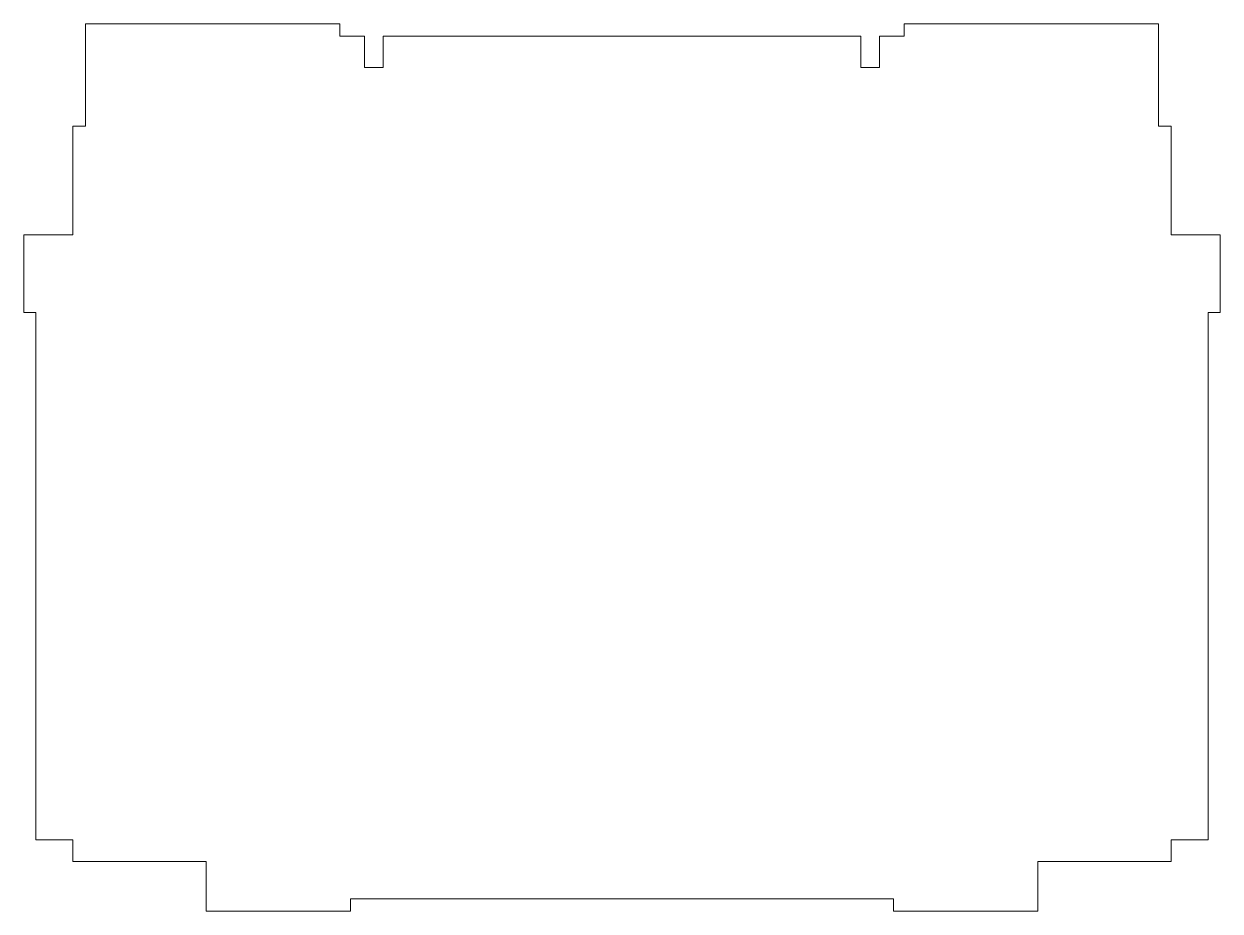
# Model space of a CAD drawing. Header units: millimetres. Extents: x -218 to 168, y -155 to 131.
import ezdxf

# ---------------------------------------------------------------- set-up
doc = ezdxf.new("R2010")
doc.units = ezdxf.units.MM
doc.header["$MEASUREMENT"] = 0
doc.layers.add('Ebene 1', color=7, linetype='Continuous')

msp = doc.modelspace()

# ---------------------------------------------------------------- linework, layer by layer
at = {"layer": 'Ebene 1', "color": 250, "lineweight": 20}
msp.add_open_spline([(-101.9717, 127.0104), (-101.9717, 127.0104), (52.0283, 127.0104), (52.0283, 127.0104), (52.0283, 127.0104), (52.0283, 127.0104), (52.0283, 117.0104), (52.0283, 117.0104), (52.0283, 117.0104), (52.0283, 117.0104), (58.0283, 117.0104), (58.0283, 117.0104), (58.0283, 117.0104), (58.0283, 117.0104), (58.0283, 127.0104), (58.0283, 127.0104), (58.0283, 127.0104), (58.0283, 127.0104), (66.0283, 127.0104), (66.0283, 127.0104), (66.0283, 127.0104), (66.0283, 127.0104), (66.0283, 131.0104), (66.0283, 131.0104), (66.0283, 131.0104), (66.0283, 131.0104), (148.0283, 131.0104), (148.0283, 131.0104), (148.0283, 131.0104), (148.0283, 131.0104), (148.0284, 127.0104), (148.0284, 127.0104), (148.0284, 127.0104), (148.0284, 127.0104), (148.0284, 107.0104), (148.0284, 107.0104), (148.0284, 107.0104), (148.0284, 107.0104), (148.0284, 98.0104), (148.0284, 98.0104), (148.0284, 98.0104), (148.0284, 98.0104), (152.0284, 98.0104), (152.0284, 98.0104), (152.0284, 98.0104), (152.0284, 98.0104), (152.0284, 63.0104), (152.0284, 63.0104), (152.0284, 63.0104), (152.0284, 63.0104), (167.8284, 63.0104), (167.8284, 63.0104), (167.8284, 63.0104), (167.8284, 63.0104), (167.8284, 45.0104), (167.8284, 45.0104), (167.8284, 45.0104), (167.8284, 45.0104), (167.8284, 41.0104), (167.8284, 41.0104), (167.8284, 41.0104), (167.8284, 41.0104), (167.8284, 38.0104), (167.8284, 38.0104), (167.8284, 38.0104), (167.8284, 38.0104), (164.0284, 38.0104), (164.0284, 38.0104), (164.0284, 38.0104), (164.0284, 38.0104), (164.0284, -124.9896), (164.0284, -124.9896), (164.0284, -124.9896), (164.0284, -124.9896), (164.0284, -127.9896), (164.0284, -127.9896), (164.0284, -127.9896), (164.0284, -127.9896), (164.0284, -131.9896), (164.0284, -131.9896), (164.0284, -131.9896), (164.0284, -131.9896), (152.0284, -131.9896), (152.0284, -131.9896), (152.0284, -131.9896), (152.0284, -131.9896), (152.0284, -134.9896), (152.0284, -134.9896), (152.0284, -134.9896), (152.0284, -134.9896), (152.0284, -138.9896), (152.0284, -138.9896), (152.0284, -138.9896), (152.0284, -138.9896), (109.0284, -138.9896), (109.0284, -138.9896), (109.0284, -138.9896), (109.0284, -138.9896), (109.0284, -151.9896), (109.0284, -151.9896), (109.0284, -151.9896), (109.0284, -151.9896), (109.0284, -154.9896), (109.0284, -154.9896), (109.0284, -154.9896), (109.0284, -154.9896), (62.5284, -154.9896), (62.5284, -154.9896), (62.5284, -154.9896), (62.5284, -154.9896), (62.5284, -151.9896), (62.5284, -151.9896), (62.5284, -151.9896), (62.5284, -151.9896), (62.5284, -150.9896), (62.5284, -150.9896), (62.5284, -150.9896), (62.5284, -150.9896), (-112.4716, -150.9896), (-112.4716, -150.9896), (-112.4716, -150.9896), (-112.4716, -150.9896), (-112.4716, -151.9896), (-112.4716, -151.9896), (-112.4716, -151.9896), (-112.4716, -151.9896), (-112.4716, -154.9896), (-112.4716, -154.9896), (-112.4716, -154.9896), (-112.4716, -154.9896), (-158.9716, -154.9896), (-158.9716, -154.9896), (-158.9716, -154.9896), (-158.9716, -154.9896), (-158.9716, -151.9896), (-158.9716, -151.9896), (-158.9716, -151.9896), (-158.9716, -151.9896), (-158.9716, -138.9896), (-158.9716, -138.9896), (-158.9716, -138.9896), (-158.9716, -138.9896), (-201.9717, -138.9896), (-201.9717, -138.9896), (-201.9717, -138.9896), (-201.9717, -138.9896), (-201.9717, -134.9896), (-201.9717, -134.9896), (-201.9717, -134.9896), (-201.9717, -134.9896), (-201.9717, -131.9896), (-201.9717, -131.9896), (-201.9717, -131.9896), (-201.9717, -131.9896), (-213.9717, -131.9896), (-213.9717, -131.9896), (-213.9717, -131.9896), (-213.9717, -131.9896), (-213.9717, -127.9896), (-213.9717, -127.9896), (-213.9717, -127.9896), (-213.9717, -127.9896), (-213.9717, -124.9896), (-213.9717, -124.9896), (-213.9717, -124.9896), (-213.9717, -124.9896), (-213.9717, 38.0104), (-213.9717, 38.0104), (-213.9717, 38.0104), (-213.9717, 38.0104), (-217.7717, 38.0104), (-217.7717, 38.0104), (-217.7717, 38.0104), (-217.7717, 38.0104), (-217.7717, 41.0104), (-217.7717, 41.0104), (-217.7717, 41.0104), (-217.7717, 41.0104), (-217.7717, 45.0104), (-217.7717, 45.0104), (-217.7717, 45.0104), (-217.7717, 45.0104), (-217.7717, 63.0104), (-217.7717, 63.0104), (-217.7717, 63.0104), (-217.7717, 63.0104), (-201.9717, 63.0104), (-201.9717, 63.0104), (-201.9717, 63.0104), (-201.9717, 63.0104), (-201.9717, 98.0104), (-201.9717, 98.0104), (-201.9717, 98.0104), (-201.9717, 98.0104), (-197.9717, 98.0104), (-197.9717, 98.0104), (-197.9717, 98.0104), (-197.9717, 98.0104), (-197.9717, 107.0104), (-197.9717, 107.0104), (-197.9717, 107.0104), (-197.9717, 107.0104), (-197.9717, 127.0104), (-197.9717, 127.0104), (-197.9717, 127.0104), (-197.9717, 127.0104), (-197.9717, 131.0104), (-197.9717, 131.0104), (-197.9717, 131.0104), (-197.9717, 131.0104), (-115.9717, 131.0104), (-115.9717, 131.0104), (-115.9717, 131.0104), (-115.9717, 131.0104), (-115.9717, 127.0104), (-115.9717, 127.0104), (-115.9717, 127.0104), (-115.9717, 127.0104), (-107.9717, 127.0104), (-107.9717, 127.0104), (-107.9717, 127.0104), (-107.9717, 127.0104), (-107.9717, 117.0104), (-107.9717, 117.0104), (-107.9717, 117.0104), (-107.9717, 117.0104), (-101.9717, 117.0104), (-101.9717, 117.0104), (-101.9717, 117.0104), (-101.9717, 117.0104), (-101.9717, 127.0104), (-101.9717, 127.0104)], degree=3, knots=[0, 0, 0, 0, 0.01694915, 0.01694915, 0.01694915, 0.01694915, 0.03389831, 0.03389831, 0.03389831, 0.03389831, 0.05084746, 0.05084746, 0.05084746, 0.05084746, 0.06779661, 0.06779661, 0.06779661, 0.06779661, 0.08474576, 0.08474576, 0.08474576, 0.08474576, 0.10169492, 0.10169492, 0.10169492, 0.10169492, 0.11864407, 0.11864407, 0.11864407, 0.11864407, 0.13559322, 0.13559322, 0.13559322, 0.13559322, 0.15254237, 0.15254237, 0.15254237, 0.15254237, 0.16949153, 0.16949153, 0.16949153, 0.16949153, 0.18644068, 0.18644068, 0.18644068, 0.18644068, 0.20338983, 0.20338983, 0.20338983, 0.20338983, 0.22033898, 0.22033898, 0.22033898, 0.22033898, 0.23728814, 0.23728814, 0.23728814, 0.23728814, 0.25423729, 0.25423729, 0.25423729, 0.25423729, 0.27118644, 0.27118644, 0.27118644, 0.27118644, 0.28813559, 0.28813559, 0.28813559, 0.28813559, 0.30508475, 0.30508475, 0.30508475, 0.30508475, 0.3220339, 0.3220339, 0.3220339, 0.3220339, 0.33898305, 0.33898305, 0.33898305, 0.33898305, 0.3559322, 0.3559322, 0.3559322, 0.3559322, 0.37288136, 0.37288136, 0.37288136, 0.37288136, 0.38983051, 0.38983051, 0.38983051, 0.38983051, 0.40677966, 0.40677966, 0.40677966, 0.40677966, 0.42372881, 0.42372881, 0.42372881, 0.42372881, 0.44067797, 0.44067797, 0.44067797, 0.44067797, 0.45762712, 0.45762712, 0.45762712, 0.45762712, 0.47457627, 0.47457627, 0.47457627, 0.47457627, 0.49152542, 0.49152542, 0.49152542, 0.49152542, 0.50847458, 0.50847458, 0.50847458, 0.50847458, 0.52542373, 0.52542373, 0.52542373, 0.52542373, 0.54237288, 0.54237288, 0.54237288, 0.54237288, 0.55932203, 0.55932203, 0.55932203, 0.55932203, 0.57627119, 0.57627119, 0.57627119, 0.57627119, 0.59322034, 0.59322034, 0.59322034, 0.59322034, 0.61016949, 0.61016949, 0.61016949, 0.61016949, 0.62711864, 0.62711864, 0.62711864, 0.62711864, 0.6440678, 0.6440678, 0.6440678, 0.6440678, 0.66101695, 0.66101695, 0.66101695, 0.66101695, 0.6779661, 0.6779661, 0.6779661, 0.6779661, 0.69491525, 0.69491525, 0.69491525, 0.69491525, 0.71186441, 0.71186441, 0.71186441, 0.71186441, 0.72881356, 0.72881356, 0.72881356, 0.72881356, 0.74576271, 0.74576271, 0.74576271, 0.74576271, 0.76271186, 0.76271186, 0.76271186, 0.76271186, 0.77966102, 0.77966102, 0.77966102, 0.77966102, 0.79661017, 0.79661017, 0.79661017, 0.79661017, 0.81355932, 0.81355932, 0.81355932, 0.81355932, 0.83050847, 0.83050847, 0.83050847, 0.83050847, 0.84745763, 0.84745763, 0.84745763, 0.84745763, 0.86440678, 0.86440678, 0.86440678, 0.86440678, 0.88135593, 0.88135593, 0.88135593, 0.88135593, 0.89830508, 0.89830508, 0.89830508, 0.89830508, 0.91525424, 0.91525424, 0.91525424, 0.91525424, 0.93220339, 0.93220339, 0.93220339, 0.93220339, 0.94915254, 0.94915254, 0.94915254, 0.94915254, 0.96610169, 0.96610169, 0.96610169, 0.96610169, 1, 1, 1, 1], dxfattribs=at)

doc.saveas('drawing.dxf')
